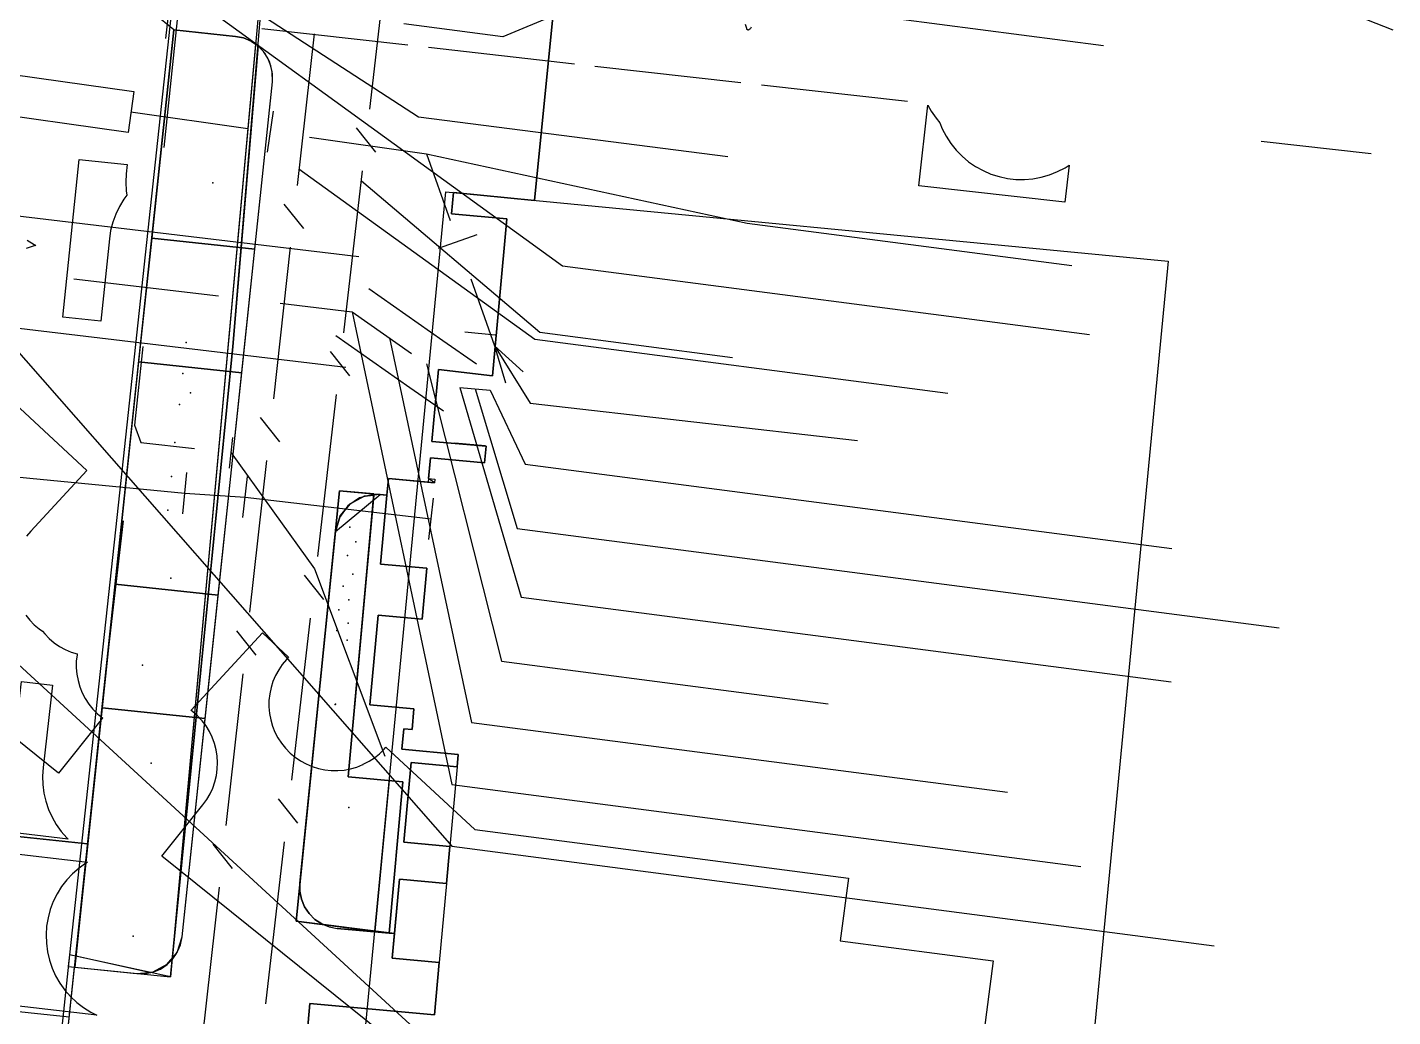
# Model space of a CAD drawing. Header units: metres. Extents: x 4550 to 4731, y 10605 to 11772.
# Drawn here: x 4679.54 to 4712.52, y 11501.1 to 11525 of the extents above; entities that cross this region are included whole.
import ezdxf

# ---------------------------------------------------------------- set-up
doc = ezdxf.new("R2010")
doc.units = ezdxf.units.M
for name, color, linetype in [('BOUNDARY', 7, 'Continuous'), ('BUILDING', 7, 'Continuous'), ('BUSH', 7, 'Continuous'), ('CURB', 7, 'Continuous'), ('ELECTR_CABLE', 7, 'Continuous'), ('ELECTR_CABLE_COMM', 7, 'Continuous'), ('GAS', 7, 'Continuous'), ('GRASS', 7, 'Continuous'), ('GROUND', 7, 'Continuous'), ('HEAT', 7, 'Continuous'), ('ROAD', 7, 'Continuous'), ('SEWER', 7, 'Continuous'), ('SIDEWALK_PATH', 7, 'Continuous'), ('TREE', 7, 'Continuous'), ('WATER_PIPELINE', 7, 'Continuous')]:
    doc.layers.add(name, color=color, linetype=linetype)

msp = doc.modelspace()

# ---------------------------------------------------------------- linework, layer by layer
at = {"layer": 'BOUNDARY'}
msp.add_lwpolyline([(4692.288, 11525.825), (4691.79, 11520.819), (4689.836, 11521.013), (4689.789, 11520.497), (4691.123, 11520.376), (4690.779, 11516.587), (4689.471, 11516.735), (4689.314, 11515.001), (4690.624, 11514.882), (4690.588, 11514.484), (4689.276, 11514.603), (4689.231, 11514.105), (4689.384, 11514.091), (4689.376, 11514.003), (4688.264, 11514.104), (4688.228, 11513.704), (4688.076, 11512.035), (4689.188, 11511.934), (4689.076, 11510.706), (4688.015, 11510.803), (4687.818, 11508.636), (4688.88, 11508.54), (4688.834, 11508.042), (4688.633, 11508.06), (4688.588, 11507.562), (4689.948, 11507.438), (4689.921, 11507.14), (4688.813, 11507.24), (4688.638, 11505.316), (4689.746, 11505.215), (4689.665, 11504.319), (4688.529, 11504.422), (4688.41, 11503.11), (4688.356, 11502.514), (4689.492, 11502.41), (4689.377, 11501.149), (4686.368, 11501.422), (4686.152, 11499.041)], dxfattribs=at)
at = {"layer": 'BUILDING'}
for points in [[(4707.096, 11519.356), (4698.411, 11428.916), (4680.966, 11430.591), (4689.651, 11521.031)], [(4689.746, 11505.215), (4688.638, 11505.316), (4688.813, 11507.24), (4689.921, 11507.14)], [(4689.492, 11502.41), (4688.356, 11502.514), (4688.529, 11504.422), (4689.665, 11504.319)]]:
    msp.add_lwpolyline(points, close=True, dxfattribs=at)
at = {"layer": 'BUSH'}
for p in [(4687.328, 11512.932), (4687.479, 11512.575), (4687.272, 11512.243), (4687.405, 11511.794), (4687.172, 11511.501), (4687.311, 11511.174), (4687.069, 11510.93), (4687.017, 11510.435), (4687.289, 11510.606), (4687.269, 11510.198), (4687.311, 11506.16)]:
    msp.add_point(p, dxfattribs=at)
at = {"layer": 'CURB'}
for points in [[(4680.413, 11499.771), (4683.08, 11524.942)], [(4684.573, 11524.784), (4683.08, 11524.942)], [(4683.278, 11503.034), (4685.462, 11523.685)], [(4686.982, 11512.823), (4688.067, 11513.718)], [(4688.067, 11513.718), (4688.228, 11513.704)], [(4686.125, 11504.332), (4686.982, 11512.823)], [(4688.41, 11503.11), (4687.029, 11503.235)], [(4680.682, 11502.303), (4682.179, 11502.145)]]:
    msp.add_lwpolyline(points, dxfattribs=at)
at = {"layer": 'ELECTR_CABLE'}
for points in [[(4683.242, 11525.905), (4683.162, 11525.182), (4682.838, 11522.098)], [(4693.718, 11525.901), (4691.028, 11524.774), (4688.633, 11525.086)], [(4682.89, 11524.732), (4682.998, 11525.726)], [(4685.204, 11524.974), (4688.731, 11524.577)], [(4697.028, 11525.006), (4697.017, 11524.992), (4697.005, 11524.977), (4696.997, 11524.969), (4696.99, 11524.961), (4696.984, 11524.955), (4696.981, 11524.953), (4696.978, 11524.951), (4696.973, 11524.947), (4696.97, 11524.944), (4696.967, 11524.943), (4696.964, 11524.941), (4696.961, 11524.939), (4696.957, 11524.938), (4696.955, 11524.937), (4696.953, 11524.937), (4696.952, 11524.937), (4696.95, 11524.937), (4696.948, 11524.937), (4696.946, 11524.937), (4696.945, 11524.937), (4696.943, 11524.937), (4696.942, 11524.938), (4696.941, 11524.938), (4696.94, 11524.939), (4696.939, 11524.939), (4696.938, 11524.94), (4696.936, 11524.941), (4696.935, 11524.942), (4696.933, 11524.943), (4696.932, 11524.944), (4696.932, 11524.945), (4696.931, 11524.946), (4696.93, 11524.948), (4696.929, 11524.949), (4696.928, 11524.95), (4696.926, 11524.953), (4696.925, 11524.955), (4696.924, 11524.958), (4696.922, 11524.963), (4696.921, 11524.967), (4696.919, 11524.975), (4696.891, 11525.07)], [(4689.228, 11524.521), (4692.755, 11524.123)], [(4693.252, 11524.067), (4696.778, 11523.67)], [(4697.275, 11523.614), (4700.802, 11523.216)], [(4709.346, 11522.253), (4712.002, 11521.954)], [(4682.334, 11517.296), (4682.134, 11515.392)], [(4682.134, 11515.392), (4682.284, 11514.972), (4683.58, 11514.825)], [(4668.454, 11515.188), (4683.343, 11513.748)], [(4684.424, 11514.352), (4684.504, 11515.098)], [(4684.464, 11514.725), (4686.479, 11511.923), (4688.173, 11507.393)], [(4683.295, 11513.25), (4683.391, 11514.246)], [(4684.747, 11513.159), (4684.863, 11514.153)], [(4683.343, 11513.748), (4684.805, 11513.656)], [(4684.805, 11513.656), (4689.296, 11513.128)], [(4689.238, 11512.632), (4689.355, 11513.625)], [(4681.446, 11509.462), (4681.866, 11513.084)], [(4678.923, 11505.078), (4680.999, 11504.837), (4680.959, 11504.814), (4680.792, 11504.694), (4680.637, 11504.558), (4680.495, 11504.408), (4680.37, 11504.245), (4680.261, 11504.07), (4680.169, 11503.885), (4680.097, 11503.692), (4680.043, 11503.493), (4680.009, 11503.29), (4679.996, 11503.084), (4680.002, 11502.878), (4680.029, 11502.674), (4680.075, 11502.473), (4680.141, 11502.278), (4680.226, 11502.09), (4680.329, 11501.912), (4680.449, 11501.744), (4680.584, 11501.589), (4680.735, 11501.448), (4680.898, 11501.322), (4681.073, 11501.213), (4681.22, 11501.14), (4678.503, 11501.456)]]:
    msp.add_lwpolyline(points, dxfattribs=at)
for points in [[(4704.601, 11520.776), (4701.075, 11521.173), (4701.295, 11523.123), (4701.374, 11522.977), (4701.49, 11522.806), (4701.585, 11522.691), (4701.64, 11522.553), (4701.734, 11522.37), (4701.847, 11522.197), (4701.975, 11522.036), (4702.119, 11521.889), (4702.277, 11521.756), (4702.446, 11521.639), (4702.627, 11521.54), (4702.816, 11521.458), (4703.013, 11521.396), (4703.214, 11521.353), (4703.419, 11521.33), (4703.625, 11521.327), (4703.83, 11521.345), (4704.033, 11521.382), (4704.231, 11521.44), (4704.422, 11521.516), (4704.605, 11521.611), (4704.702, 11521.674)], [(4680.797, 11521.81), (4681.954, 11521.688), (4681.931, 11521.466), (4681.919, 11521.26), (4681.928, 11521.054), (4681.943, 11520.947), (4681.873, 11520.853), (4681.766, 11520.677), (4681.676, 11520.491), (4681.606, 11520.298), (4681.554, 11520.098), (4681.523, 11519.894), (4681.314, 11517.905), (4680.397, 11518.002)], [(4680.152, 11509.109), (4679.921, 11507.123), (4679.908, 11506.917), (4679.914, 11506.711), (4679.941, 11506.507), (4679.988, 11506.306), (4680.054, 11506.111), (4680.138, 11505.923), (4680.241, 11505.744), (4680.361, 11505.577), (4680.497, 11505.422), (4680.525, 11505.395), (4678.981, 11505.575), (4679.401, 11509.197)]]:
    msp.add_lwpolyline(points, close=True, dxfattribs=at)
at = {"layer": 'ELECTR_CABLE_COMM'}
for points in [[(4688.849, 11531.526), (4697.61, 11525.597), (4705.536, 11524.563)], [(4687.813, 11523.024), (4688.267, 11526.937)], [(4686.466, 11524.847), (4686.058, 11521.184)], [(4687.959, 11521.985), (4687.493, 11522.572)], [(4686.103, 11521.584), (4691.801, 11517.467), (4701.775, 11516.165)], [(4687.185, 11517.62), (4687.639, 11521.534)], [(4687.611, 11521.296), (4691.922, 11517.636), (4696.574, 11517.029)], [(4685.741, 11520.731), (4686.209, 11520.146)], [(4685.892, 11519.693), (4685.485, 11516.03)], [(4687.331, 11516.582), (4686.866, 11517.169)], [(4686.557, 11512.217), (4687.012, 11516.13)], [(4685.168, 11515.578), (4685.636, 11514.992)], [(4685.319, 11514.539), (4684.911, 11510.877)], [(4686.703, 11511.179), (4686.238, 11511.766)], [(4685.929, 11506.814), (4686.384, 11510.727)], [(4684.594, 11510.424), (4685.062, 11509.838)], [(4684.745, 11509.386), (4684.337, 11505.723)], [(4686.076, 11505.775), (4685.61, 11506.363)], [(4684.02, 11505.27), (4684.489, 11504.685)], [(4685.302, 11501.411), (4685.756, 11505.324)], [(4684.172, 11504.232), (4683.764, 11500.569)]]:
    msp.add_lwpolyline(points, dxfattribs=at)
at = {"layer": 'GAS'}
for points in [[(4677.405, 11517.611), (4680.981, 11514.3), (4679.623, 11512.832), (4679.522, 11512.712)], [(4679.502, 11510.806), (4679.6, 11510.683), (4679.71, 11510.571), (4679.83, 11510.47), (4679.905, 11510.42), (4679.961, 11510.349), (4680.071, 11510.237), (4680.191, 11510.136), (4680.321, 11510.048), (4680.459, 11509.972), (4680.603, 11509.911), (4680.746, 11509.865), (4680.742, 11509.846), (4680.725, 11509.69), (4680.723, 11509.533), (4680.737, 11509.376), (4680.766, 11509.222), (4680.81, 11509.071), (4680.869, 11508.926), (4680.941, 11508.786), (4681.027, 11508.655), (4681.125, 11508.533), (4681.235, 11508.42), (4681.356, 11508.32), (4681.365, 11508.313), (4681.289, 11508.227), (4680.294, 11506.989), (4676.26, 11510.233)], [(4688.207, 11500.627), (4682.788, 11504.984), (4683.783, 11506.222), (4683.875, 11506.349), (4683.955, 11506.484), (4684.02, 11506.627), (4684.072, 11506.775), (4684.108, 11506.928), (4684.13, 11507.084), (4684.136, 11507.241), (4684.127, 11507.397), (4684.102, 11507.552), (4684.063, 11507.704), (4684.008, 11507.852), (4683.94, 11507.993), (4683.858, 11508.127), (4683.763, 11508.252), (4683.656, 11508.367), (4683.539, 11508.471), (4683.493, 11508.505), (4683.496, 11508.508), (4685.223, 11510.373), (4685.853, 11509.79), (4685.802, 11509.734), (4685.701, 11509.614), (4685.613, 11509.484), (4685.537, 11509.347), (4685.475, 11509.202), (4685.428, 11509.053), (4685.396, 11508.899), (4685.379, 11508.743), (4685.377, 11508.586), (4685.391, 11508.429), (4685.42, 11508.275), (4685.464, 11508.124), (4685.523, 11507.979), (4685.595, 11507.839), (4685.681, 11507.708), (4685.779, 11507.586), (4685.889, 11507.473), (4686.01, 11507.373), (4686.139, 11507.284), (4686.277, 11507.208), (4686.421, 11507.147), (4686.571, 11507.1), (4686.725, 11507.067), (4686.881, 11507.05), (4687.038, 11507.049), (4687.194, 11507.062), (4687.349, 11507.091), (4687.499, 11507.135), (4687.645, 11507.194), (4687.655, 11507.199), (4687.657, 11507.2), (4687.796, 11507.273), (4687.928, 11507.358), (4688.05, 11507.457), (4688.162, 11507.567), (4688.205, 11507.613), (4690.354, 11505.624), (4699.374, 11504.447), (4699.177, 11502.935), (4702.872, 11502.453), (4702.354, 11498.486)]]:
    msp.add_lwpolyline(points, dxfattribs=at)
at = {"layer": 'GRASS'}
for points in [[(4685.8, 11532.788), (4683.841, 11533.075), (4683.401, 11528.915), (4681.734, 11513.458), (4680.558, 11502.601), (4680.528, 11502.319), (4683.001, 11502.063), (4684.509, 11517.292)], [(4683.08, 11524.942), (4682.547, 11519.905), (4685.035, 11519.642), (4685.462, 11523.685), (4685.464, 11523.882), (4685.427, 11524.073), (4685.354, 11524.254), (4685.245, 11524.419), (4685.107, 11524.559), (4684.946, 11524.668), (4684.766, 11524.745), (4684.573, 11524.784)], [(4685.462, 11523.685), (4685.458, 11523.929), (4685.396, 11524.162), (4685.28, 11524.374), (4685.114, 11524.553), (4684.509, 11517.292), (4683.043, 11502.489), (4683.133, 11502.611), (4683.202, 11502.744), (4683.251, 11502.886), (4683.278, 11503.034)], [(4682.547, 11519.905), (4682.23, 11516.922), (4684.719, 11516.658), (4685.035, 11519.642)], [(4681.664, 11511.551), (4684.151, 11511.288), (4684.719, 11516.658), (4682.23, 11516.922)], [(4688.61, 11506.776), (4687.29, 11506.896), (4687.911, 11513.732), (4687.081, 11513.808), (4686.032, 11503.415), (4688.278, 11503.122)], [(4688.278, 11503.122), (4688.61, 11506.776), (4687.29, 11506.896), (4687.91, 11513.72), (4687.566, 11513.634), (4687.282, 11513.441), (4687.079, 11513.163), (4686.982, 11512.823), (4686.125, 11504.332), (4686.125, 11504.133), (4686.163, 11503.941), (4686.238, 11503.759), (4686.348, 11503.595), (4686.489, 11503.455), (4686.653, 11503.347), (4686.835, 11503.273), (4687.029, 11503.235)], [(4681.664, 11511.551), (4681.348, 11508.568), (4683.835, 11508.305), (4684.151, 11511.288)], [(4680.84, 11503.761), (4680.686, 11502.303), (4682.191, 11502.144), (4682.387, 11502.144), (4682.577, 11502.181), (4682.756, 11502.255), (4682.919, 11502.364), (4683.058, 11502.502), (4683.165, 11502.663), (4683.24, 11502.842), (4683.278, 11503.034), (4683.835, 11508.305), (4681.348, 11508.568)]]:
    msp.add_lwpolyline(points, close=True, dxfattribs=at)
at = {"layer": 'GROUND'}
for points in [[(4682.574, 11502.182), (4682.494, 11502.175), (4680.71, 11502.568), (4683.08, 11524.942), (4684.573, 11524.784), (4684.766, 11524.745), (4684.946, 11524.668), (4685.053, 11524.595), (4683.042, 11502.516), (4682.913, 11502.362)], [(4688.285, 11506.806), (4687.936, 11503.171), (4686.694, 11503.33), (4686.653, 11503.347), (4686.489, 11503.455), (4686.348, 11503.595), (4686.238, 11503.759), (4686.163, 11503.941), (4686.125, 11504.133), (4686.125, 11504.332), (4686.982, 11512.823), (4687.098, 11513.2), (4687.34, 11513.494), (4687.675, 11513.676), (4687.908, 11513.701), (4687.29, 11506.896)]]:
    msp.add_lwpolyline(points, close=True, dxfattribs=at)
at = {"layer": 'HEAT'}
for points in [[(4667.627, 11521.842), (4687.55, 11519.463)], [(4667.467, 11520.506), (4689.185, 11500.551), (4704.796, 11498.755)], [(4677.429, 11519.317), (4689.798, 11505.22), (4708.206, 11502.818)], [(4667.308, 11519.17), (4687.231, 11516.792)], [(4680.664, 11518.93), (4684.156, 11518.513)], [(4687.788, 11518.694), (4689.579, 11517.438), (4690.387, 11516.872)], [(4685.645, 11518.336), (4687.391, 11518.127)], [(4687.391, 11518.127), (4688.824, 11517.122)], [(4687.391, 11518.127), (4689.798, 11506.716), (4704.987, 11504.734)], [(4690.112, 11517.644), (4690.845, 11517.577)], [(4686.994, 11517.56), (4688.784, 11516.305), (4689.592, 11515.739)], [(4688.286, 11517.499), (4690.27, 11508.213), (4703.214, 11506.524)], [(4689.182, 11516.872), (4690.998, 11509.69), (4698.881, 11508.661)], [(4689.989, 11516.305), (4690.722, 11516.238)], [(4689.989, 11516.305), (4691.471, 11511.24), (4707.173, 11509.192)], [(4690.356, 11516.271), (4691.372, 11512.894), (4709.78, 11510.493)], [(4690.722, 11516.238), (4691.569, 11514.45), (4707.187, 11512.412)], [(4689.867, 11514.966), (4690.6, 11514.898)]]:
    msp.add_lwpolyline(points, dxfattribs=at)
at = {"layer": 'ROAD'}
for points in [[(4679.535, 11519.859), (4679.711, 11519.752), (4679.747, 11519.735), (4679.708, 11519.725), (4679.514, 11519.657)], [(4679.007, 11505.487), (4680.996, 11505.276), (4680.996, 11505.276), (4679.007, 11505.486)], [(4678.565, 11501.31), (4680.554, 11501.099)]]:
    msp.add_lwpolyline(points, dxfattribs=at)
at = {"layer": 'SEWER'}
for points in [[(4679.807, 11528.431), (4692.47, 11519.239), (4705.196, 11517.579)], [(4683.002, 11526.74), (4688.994, 11522.842), (4696.459, 11521.885)], [(4709.793, 11526.022), (4712.52, 11524.941)]]:
    msp.add_lwpolyline(points, dxfattribs=at)
at = {"layer": 'SIDEWALK_PATH'}
for points in [[(4685.8, 11532.788), (4683.001, 11502.063), (4680.558, 11502.601), (4680.259, 11499.79)], [(4680.414, 11499.773), (4680.682, 11502.303), (4682.179, 11502.145), (4682.574, 11502.182), (4682.913, 11502.362), (4683.159, 11502.655), (4683.278, 11503.034), (4685.462, 11523.685), (4685.464, 11523.882), (4685.427, 11524.073), (4685.354, 11524.254), (4685.245, 11524.419), (4685.107, 11524.559), (4684.946, 11524.668), (4684.766, 11524.745), (4684.573, 11524.784), (4683.08, 11524.942), (4681.184, 11526.495)], [(4686.152, 11499.041), (4686.368, 11501.422), (4689.377, 11501.149), (4689.492, 11502.41), (4688.356, 11502.514), (4688.41, 11503.11), (4686.032, 11503.415), (4687.081, 11513.808), (4688.228, 11513.704), (4688.264, 11514.104), (4689.376, 11514.003), (4689.231, 11514.105), (4689.276, 11514.603), (4690.588, 11514.484), (4690.624, 11514.882), (4689.314, 11515.001), (4689.471, 11516.735), (4690.779, 11516.587), (4691.123, 11520.376), (4689.789, 11520.497), (4689.836, 11521.013), (4691.79, 11520.819), (4692.288, 11525.825)], [(4692.288, 11525.825), (4691.79, 11520.819), (4689.836, 11521.013), (4689.789, 11520.497), (4691.123, 11520.376), (4690.779, 11516.587), (4689.471, 11516.735), (4689.314, 11515.001), (4690.624, 11514.882), (4690.588, 11514.484), (4689.276, 11514.603), (4689.223, 11514.017), (4688.264, 11514.104), (4688.228, 11513.704), (4688.067, 11513.718), (4687.675, 11513.676), (4687.34, 11513.494), (4687.098, 11513.2), (4686.982, 11512.823), (4686.125, 11504.332), (4686.125, 11504.133), (4686.163, 11503.941), (4686.238, 11503.759), (4686.348, 11503.595), (4686.489, 11503.455), (4686.653, 11503.347), (4686.835, 11503.273), (4687.029, 11503.235), (4688.278, 11503.122), (4688.41, 11503.11), (4688.356, 11502.514), (4689.492, 11502.41), (4689.377, 11501.149), (4686.368, 11501.422), (4686.152, 11499.041)]]:
    msp.add_lwpolyline(points, dxfattribs=at)
msp.add_lwpolyline([(4688.633, 11508.06), (4688.834, 11508.042), (4688.88, 11508.54), (4687.818, 11508.636), (4688.015, 11510.803), (4689.076, 11510.706), (4689.188, 11511.934), (4688.076, 11512.035), (4688.228, 11513.704), (4688.067, 11513.718), (4687.91, 11513.72), (4687.29, 11506.896), (4688.61, 11506.776), (4688.278, 11503.122), (4688.41, 11503.11), (4688.529, 11504.422), (4689.665, 11504.319), (4689.746, 11505.215), (4688.638, 11505.316), (4688.813, 11507.24), (4689.921, 11507.14), (4689.948, 11507.438), (4688.588, 11507.562)], close=True, dxfattribs=at)
at = {"layer": 'TREE'}
for p in [(4684.019, 11521.246), (4683.377, 11517.386), (4683.296, 11516.64), (4683.483, 11516.175), (4683.216, 11515.895), (4683.107, 11514.976), (4683.027, 11514.155), (4682.938, 11513.335), (4683.01, 11511.7), (4682.323, 11509.595), (4686.977, 11508.648), (4686.988, 11508.654), (4682.536, 11507.224), (4682.095, 11503.048)]:
    msp.add_point(p, dxfattribs=at)
at = {"layer": 'WATER_PIPELINE'}
for points in [[(4682.115, 11523.453), (4681.975, 11522.463), (4663.168, 11525.121), (4663.308, 11526.111), (4682.115, 11523.453)], [(4682.045, 11522.958), (4684.87, 11522.559)], [(4685.476, 11522.976), (4685.336, 11521.988)], [(4686.355, 11522.349), (4689.18, 11521.95)], [(4689.18, 11521.95), (4689.752, 11520.338)], [(4689.18, 11521.95), (4696.926, 11520.274), (4704.767, 11519.251)], [(4690.402, 11519.993), (4689.462, 11519.66)], [(4690.254, 11518.924), (4690.826, 11517.311)], [(4690.826, 11517.311), (4691.691, 11515.925), (4699.59, 11515.021)], [(4690.826, 11517.311), (4691.09, 11516.416)], [(4690.826, 11517.311), (4691.514, 11516.68)]]:
    msp.add_lwpolyline(points, dxfattribs=at)

doc.saveas('drawing.dxf')
